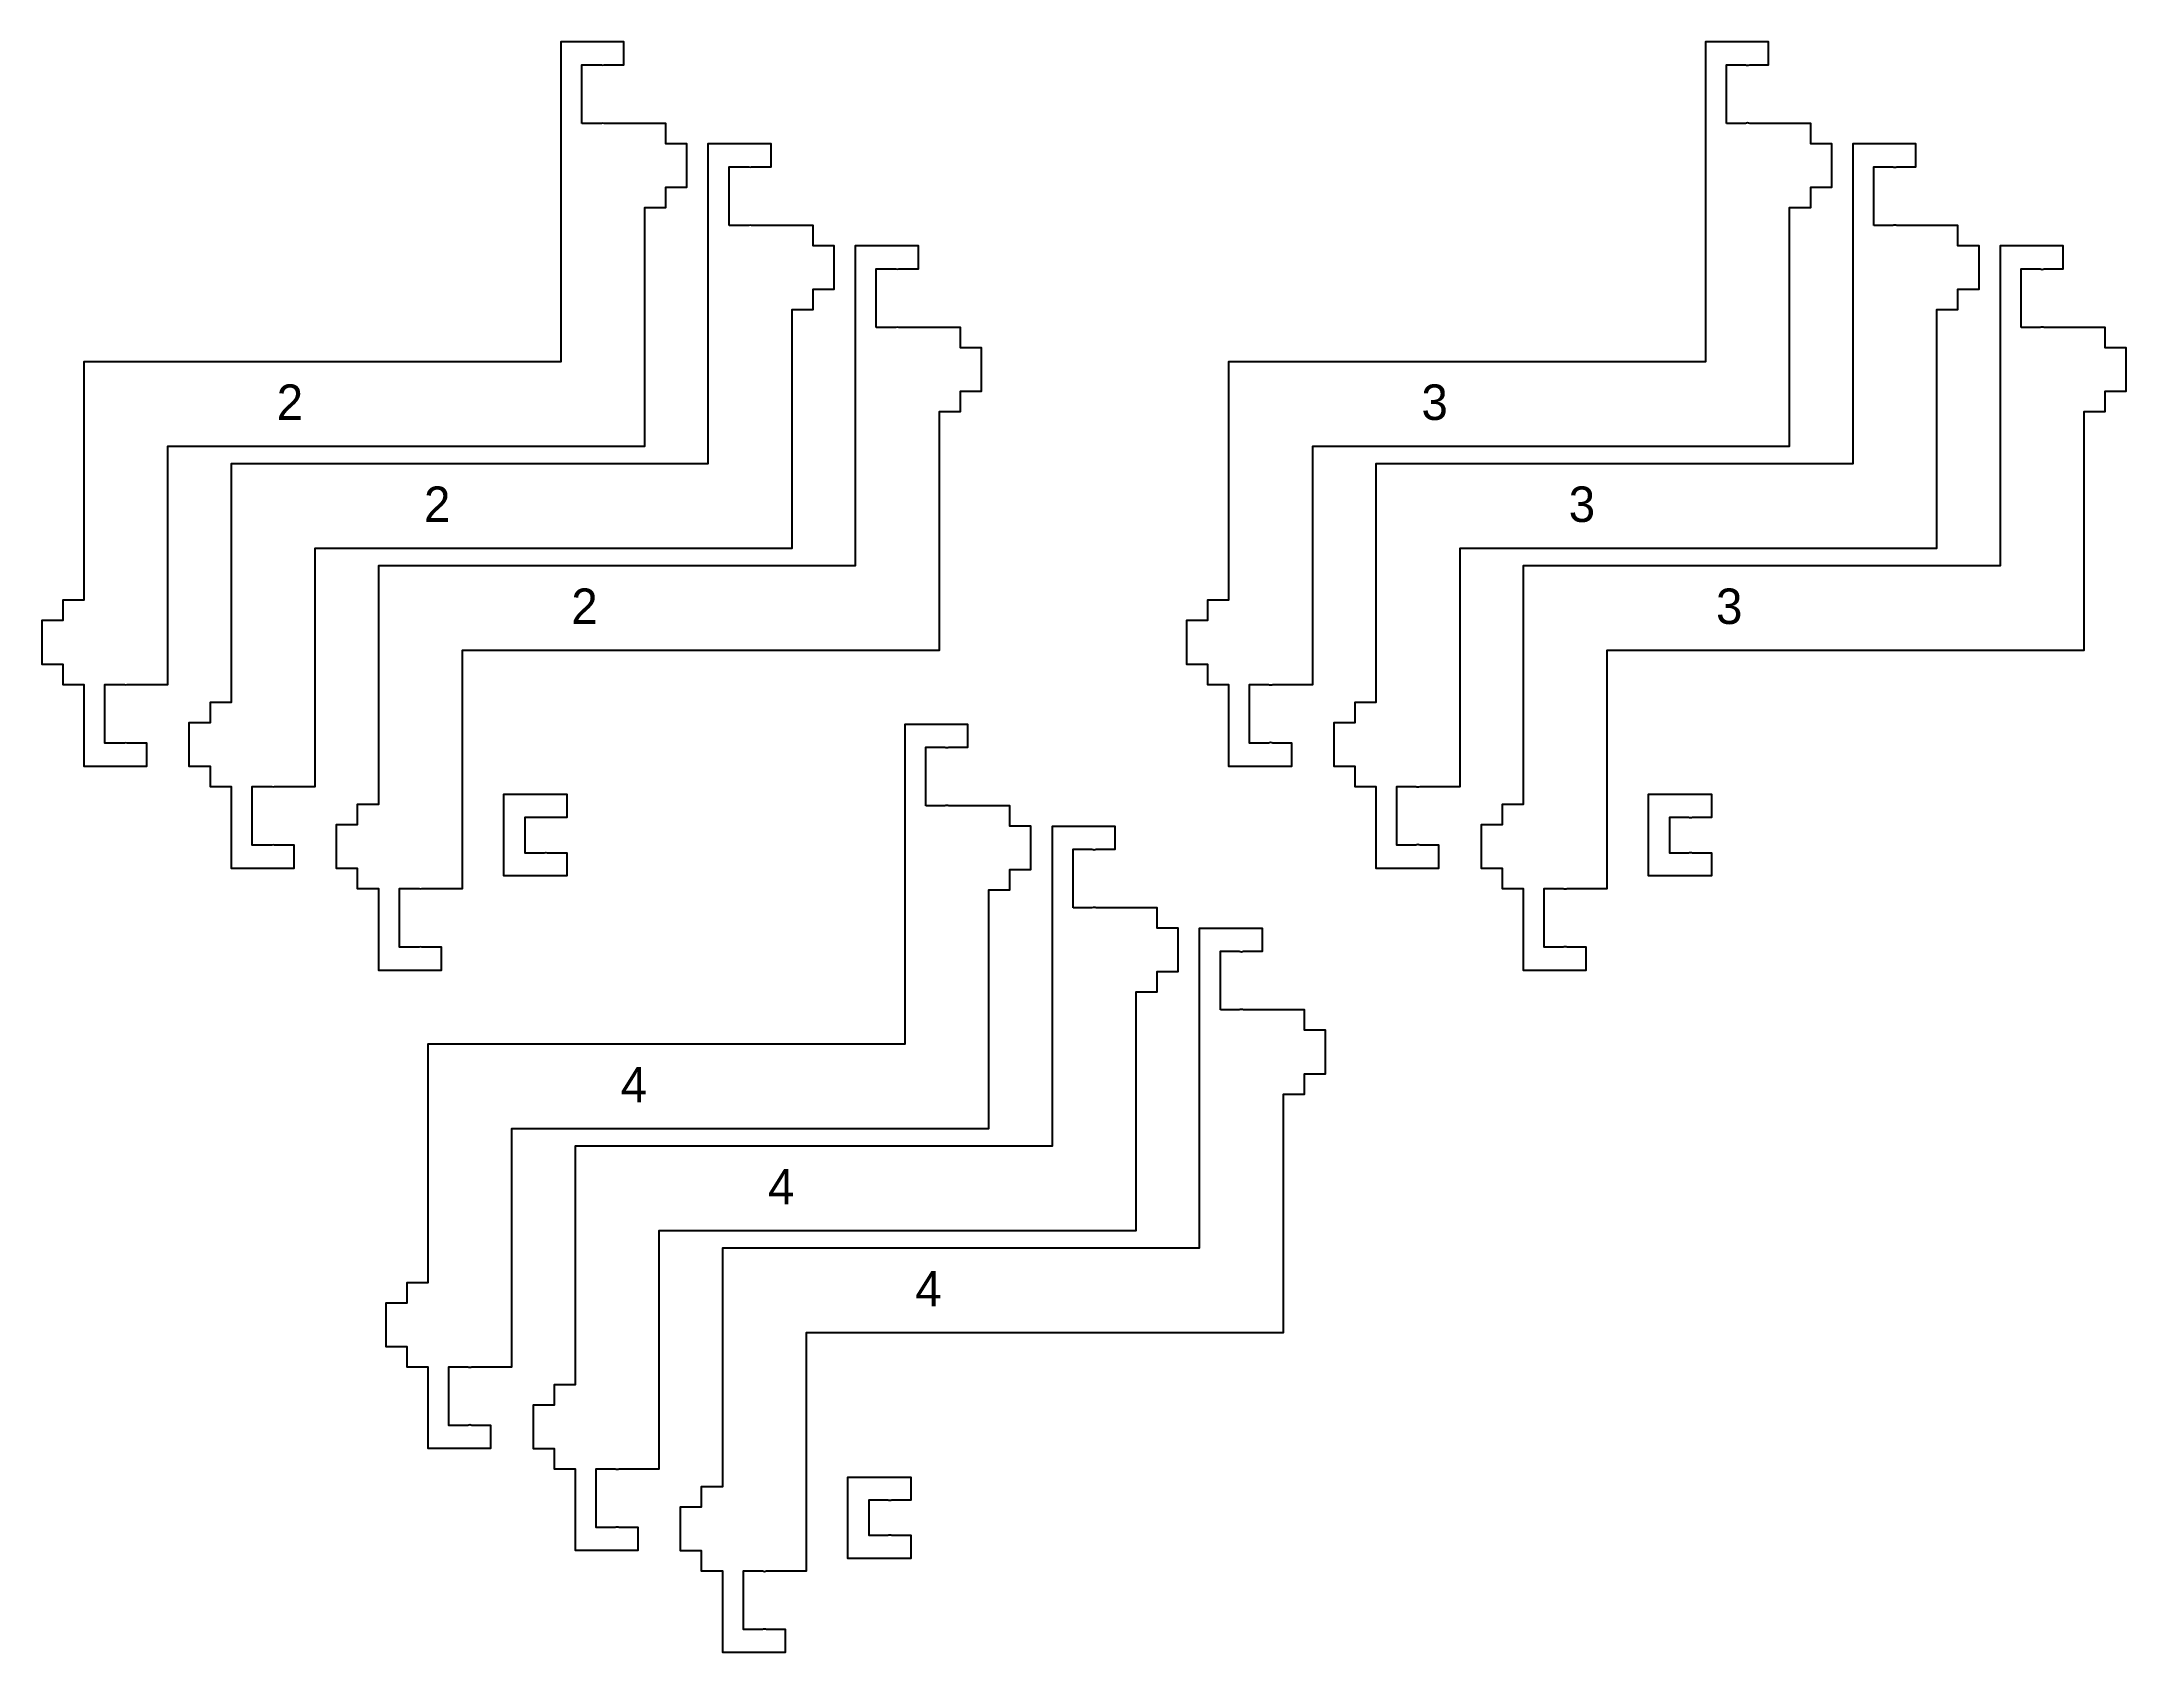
# Model space of a CAD drawing. Header units: millimetres. Extents: x 1481 to 1779, y 1661 to 1891.
import ezdxf

# ---------------------------------------------------------------- set-up
doc = ezdxf.new("R2010")
doc.units = ezdxf.units.MM
doc.layers.add('Default', color=18, linetype='Continuous', true_color=0x000000)

msp = doc.modelspace()

# ---------------------------------------------------------------- linework, layer by layer
at = {"layer": 'Default'}
for points in [[(1558.31, 1878.94), (1558.31, 1887.29), (1561.11, 1887.29, 0.2), (1561.51, 1887.29), (1564.31, 1887.29), (1564.31, 1890.59), (1555.31, 1890.59), (1555.31, 1844.94), (1487.31, 1844.94), (1487.31, 1810.94), (1484.31, 1810.94), (1484.31, 1808.04), (1481.31, 1808.04), (1481.31, 1801.84), (1484.31, 1801.84), (1484.31, 1798.94), (1487.31, 1798.94), (1487.31, 1787.29), (1496.31, 1787.29), (1496.31, 1790.59), (1493.51, 1790.59, 0.2), (1493.11, 1790.59), (1490.31, 1790.59), (1490.31, 1798.94), (1493.11, 1798.94, 0.2), (1493.51, 1798.94), (1499.31, 1798.94), (1499.31, 1832.94), (1567.31, 1832.94), (1567.31, 1866.94), (1570.31, 1866.94), (1570.31, 1869.84), (1573.31, 1869.84), (1573.31, 1876.04), (1570.31, 1876.04), (1570.31, 1878.94), (1561.51, 1878.94, 0.2), (1561.11, 1878.94)], [(1721.53, 1878.94), (1721.53, 1887.29), (1724.23, 1887.29, 0.2), (1724.83, 1887.29), (1727.53, 1887.29), (1727.53, 1890.59), (1718.53, 1890.59), (1718.53, 1844.94), (1650.53, 1844.94), (1650.53, 1810.94), (1647.53, 1810.94), (1647.53, 1808.04), (1644.53, 1808.04), (1644.53, 1801.84), (1647.53, 1801.84), (1647.53, 1798.94), (1650.53, 1798.94), (1650.53, 1787.29), (1659.53, 1787.29), (1659.53, 1790.59), (1656.83, 1790.59, 0.2), (1656.23, 1790.59), (1653.53, 1790.59), (1653.53, 1798.94), (1656.23, 1798.94, 0.2), (1656.83, 1798.94), (1662.53, 1798.94), (1662.53, 1832.94), (1730.53, 1832.94), (1730.53, 1866.94), (1733.53, 1866.94), (1733.53, 1869.84), (1736.53, 1869.84), (1736.53, 1876.04), (1733.53, 1876.04), (1733.53, 1878.94), (1724.83, 1878.94, 0.2), (1724.23, 1878.94)], [(1579.31, 1864.39), (1579.31, 1872.74), (1582.11, 1872.74, 0.2), (1582.51, 1872.74), (1585.31, 1872.74), (1585.31, 1876.04), (1576.31, 1876.04), (1576.31, 1830.39), (1508.31, 1830.39), (1508.31, 1796.39), (1505.31, 1796.39), (1505.31, 1793.49), (1502.31, 1793.49), (1502.31, 1787.29), (1505.31, 1787.29), (1505.31, 1784.39), (1508.31, 1784.39), (1508.31, 1772.74), (1517.31, 1772.74), (1517.31, 1776.04), (1514.51, 1776.04, 0.2), (1514.11, 1776.04), (1511.31, 1776.04), (1511.31, 1784.39), (1514.11, 1784.39, 0.2), (1514.51, 1784.39), (1520.31, 1784.39), (1520.31, 1818.39), (1588.31, 1818.39), (1588.31, 1852.39), (1591.31, 1852.39), (1591.31, 1855.29), (1594.31, 1855.29), (1594.31, 1861.49), (1591.31, 1861.49), (1591.31, 1864.39), (1582.51, 1864.39, 0.2), (1582.11, 1864.39)], [(1742.53, 1864.39), (1742.53, 1872.74), (1745.23, 1872.74, 0.2), (1745.83, 1872.74), (1748.53, 1872.74), (1748.53, 1876.04), (1739.53, 1876.04), (1739.53, 1830.39), (1671.53, 1830.39), (1671.53, 1796.39), (1668.53, 1796.39), (1668.53, 1793.49), (1665.53, 1793.49), (1665.53, 1787.29), (1668.53, 1787.29), (1668.53, 1784.39), (1671.53, 1784.39), (1671.53, 1772.74), (1680.53, 1772.74), (1680.53, 1776.04), (1677.83, 1776.04, 0.2), (1677.23, 1776.04), (1674.53, 1776.04), (1674.53, 1784.39), (1677.23, 1784.39, 0.2), (1677.83, 1784.39), (1683.53, 1784.39), (1683.53, 1818.39), (1751.53, 1818.39), (1751.53, 1852.39), (1754.53, 1852.39), (1754.53, 1855.29), (1757.53, 1855.29), (1757.53, 1861.49), (1754.53, 1861.49), (1754.53, 1864.39), (1745.83, 1864.39, 0.2), (1745.23, 1864.39)], [(1600.31, 1849.84), (1600.31, 1858.19), (1603.11, 1858.19, 0.2), (1603.51, 1858.19), (1606.31, 1858.19), (1606.31, 1861.49), (1597.31, 1861.49), (1597.31, 1815.84), (1529.31, 1815.84), (1529.31, 1781.84), (1526.31, 1781.84), (1526.31, 1778.94), (1523.31, 1778.94), (1523.31, 1772.74), (1526.31, 1772.74), (1526.31, 1769.84), (1529.31, 1769.84), (1529.31, 1758.19), (1538.31, 1758.19), (1538.31, 1761.49), (1535.51, 1761.49, 0.2), (1535.11, 1761.49), (1532.31, 1761.49), (1532.31, 1769.84), (1535.11, 1769.84, 0.2), (1535.51, 1769.84), (1541.31, 1769.84), (1541.31, 1803.84), (1609.31, 1803.84), (1609.31, 1837.84), (1612.31, 1837.84), (1612.31, 1840.74), (1615.31, 1840.74), (1615.31, 1846.94), (1612.31, 1846.94), (1612.31, 1849.84), (1603.51, 1849.84, 0.2), (1603.11, 1849.84)], [(1763.53, 1849.84), (1763.53, 1858.19), (1766.23, 1858.19, 0.2), (1766.83, 1858.19), (1769.53, 1858.19), (1769.53, 1861.49), (1760.53, 1861.49), (1760.53, 1815.84), (1692.53, 1815.84), (1692.53, 1781.84), (1689.53, 1781.84), (1689.53, 1778.94), (1686.53, 1778.94), (1686.53, 1772.74), (1689.53, 1772.74), (1689.53, 1769.84), (1692.53, 1769.84), (1692.53, 1758.19), (1701.53, 1758.19), (1701.53, 1761.49), (1698.83, 1761.49, 0.2), (1698.23, 1761.49), (1695.53, 1761.49), (1695.53, 1769.84), (1698.23, 1769.84, 0.2), (1698.83, 1769.84), (1704.53, 1769.84), (1704.53, 1803.84), (1772.53, 1803.84), (1772.53, 1837.84), (1775.53, 1837.84), (1775.53, 1840.74), (1778.53, 1840.74), (1778.53, 1846.94), (1775.53, 1846.94), (1775.53, 1849.84), (1766.83, 1849.84, 0.2), (1766.23, 1849.84)], [(1607.36, 1781.64), (1607.36, 1789.99), (1610.06, 1789.99, 0.2), (1610.66, 1789.99), (1613.36, 1789.99), (1613.36, 1793.24), (1604.36, 1793.24), (1604.36, 1747.64), (1536.36, 1747.64), (1536.36, 1713.64), (1533.36, 1713.64), (1533.36, 1710.74), (1530.36, 1710.74), (1530.36, 1704.54), (1533.36, 1704.54), (1533.36, 1701.64), (1536.36, 1701.64), (1536.36, 1690.04), (1545.36, 1690.04), (1545.36, 1693.29), (1542.66, 1693.29, 0.2), (1542.06, 1693.29), (1539.36, 1693.29), (1539.36, 1701.64), (1542.06, 1701.64, 0.2), (1542.66, 1701.64), (1548.36, 1701.64), (1548.36, 1735.64), (1616.36, 1735.64), (1616.36, 1769.64), (1619.36, 1769.64), (1619.36, 1772.54), (1622.36, 1772.54), (1622.36, 1778.74), (1619.36, 1778.74), (1619.36, 1781.64), (1610.66, 1781.64, 0.2), (1610.06, 1781.64)], [(1553.38, 1774.94), (1556.18, 1774.94), (1556.18, 1771.64), (1547.18, 1771.64), (1547.18, 1783.29), (1556.18, 1783.29), (1556.18, 1779.99), (1553.38, 1779.99, -0.2), (1552.98, 1779.99), (1550.18, 1779.99), (1550.18, 1774.94), (1552.98, 1774.94, -0.2)], [(1716.69, 1774.94), (1719.39, 1774.94), (1719.39, 1771.64), (1710.39, 1771.64), (1710.39, 1783.29), (1719.39, 1783.29), (1719.39, 1779.99), (1716.69, 1779.99, -0.2), (1716.09, 1779.99), (1713.39, 1779.99), (1713.39, 1774.94), (1716.09, 1774.94, -0.2)], [(1628.36, 1767.09), (1628.36, 1775.44), (1631.06, 1775.44, 0.2), (1631.66, 1775.44), (1634.36, 1775.44), (1634.36, 1778.69), (1625.36, 1778.69), (1625.36, 1733.09), (1557.36, 1733.09), (1557.36, 1699.09), (1554.36, 1699.09), (1554.36, 1696.19), (1551.36, 1696.19), (1551.36, 1689.99), (1554.36, 1689.99), (1554.36, 1687.09), (1557.36, 1687.09), (1557.36, 1675.49), (1566.36, 1675.49), (1566.36, 1678.74), (1563.66, 1678.74, 0.2), (1563.06, 1678.74), (1560.36, 1678.74), (1560.36, 1687.09), (1563.06, 1687.09, 0.2), (1563.66, 1687.09), (1569.36, 1687.09), (1569.36, 1721.09), (1637.36, 1721.09), (1637.36, 1755.09), (1640.36, 1755.09), (1640.36, 1757.99), (1643.36, 1757.99), (1643.36, 1764.19), (1640.36, 1764.19), (1640.36, 1767.09), (1631.66, 1767.09, 0.2), (1631.06, 1767.09)], [(1649.36, 1752.54), (1649.36, 1760.89), (1652.06, 1760.89, 0.2), (1652.66, 1760.89), (1655.36, 1760.89), (1655.36, 1764.14), (1646.36, 1764.14), (1646.36, 1718.54), (1578.36, 1718.54), (1578.36, 1684.54), (1575.36, 1684.54), (1575.36, 1681.64), (1572.36, 1681.64), (1572.36, 1675.44), (1575.36, 1675.44), (1575.36, 1672.54), (1578.36, 1672.54), (1578.36, 1660.94), (1587.36, 1660.94), (1587.36, 1664.19), (1584.66, 1664.19, 0.2), (1584.06, 1664.19), (1581.36, 1664.19), (1581.36, 1672.54), (1584.06, 1672.54, 0.2), (1584.66, 1672.54), (1590.36, 1672.54), (1590.36, 1706.54), (1658.36, 1706.54), (1658.36, 1740.54), (1661.36, 1740.54), (1661.36, 1743.44), (1664.36, 1743.44), (1664.36, 1749.64), (1661.36, 1749.64), (1661.36, 1752.54), (1652.66, 1752.54, 0.2), (1652.06, 1752.54)], [(1602.53, 1677.63), (1605.23, 1677.63), (1605.23, 1674.33), (1596.23, 1674.33), (1596.23, 1685.93), (1605.23, 1685.93), (1605.23, 1682.63), (1602.53, 1682.63, -0.2), (1601.93, 1682.63), (1599.23, 1682.63), (1599.23, 1677.63), (1601.93, 1677.63, -0.2)]]:
    msp.add_lwpolyline(points, format="xyb", close=True, dxfattribs=at)

# ---------------------------------------------------------------- texts
for s, p in [('2', (1514.82, 1836.66)), ('3', (1678.03, 1836.66)), ('2', (1535.82, 1822.11)), ('3', (1699.03, 1822.11)), ('2', (1556.82, 1807.56)), ('3', (1720.03, 1807.56)), ('4', (1563.87, 1739.35)), ('4', (1584.87, 1724.8)), ('4', (1605.87, 1710.25))]:
    msp.add_text(s, height=5.06, dxfattribs=at).set_placement(p)

doc.saveas('drawing.dxf')
